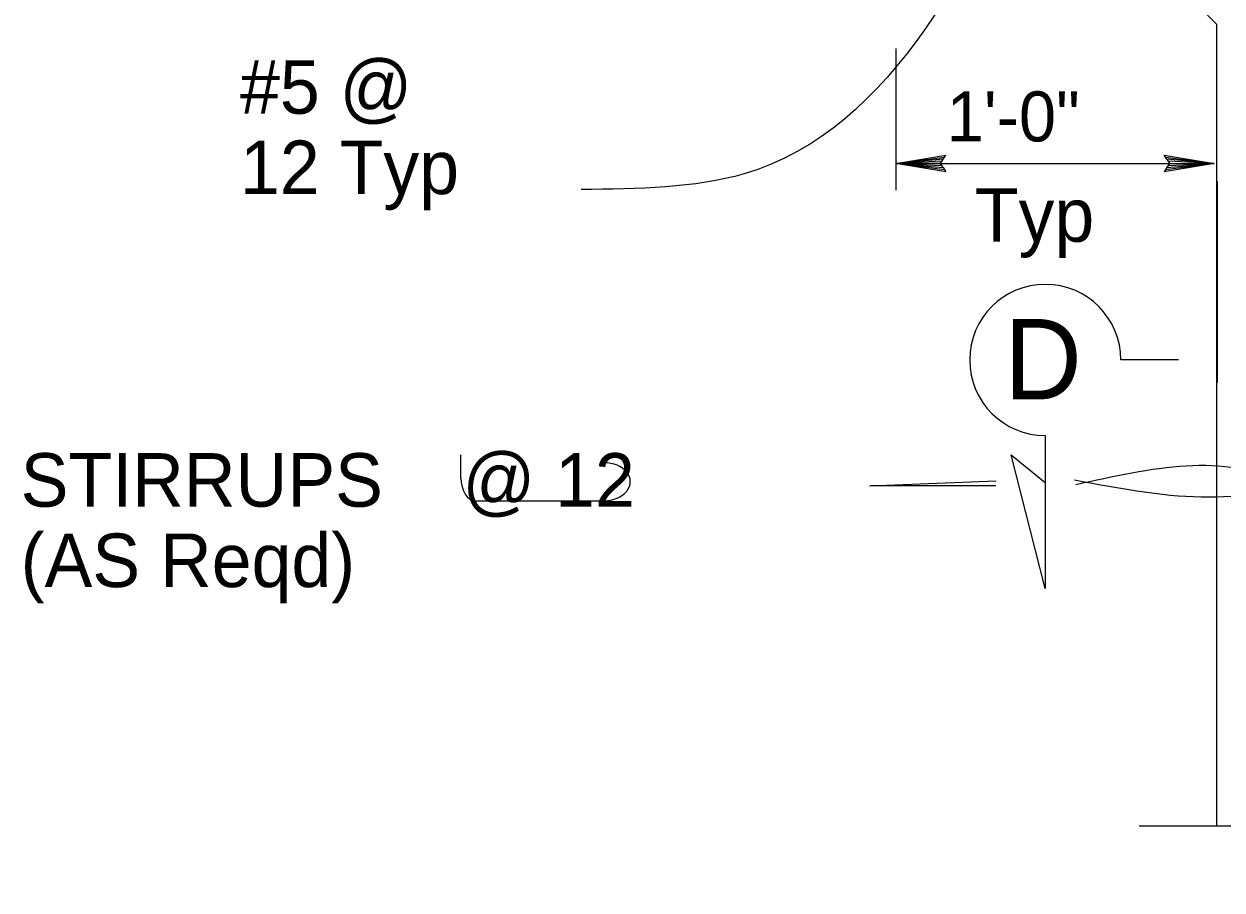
# Model space of a CAD drawing. Extents: x 0 to 2.83, y 0 to 1.83.
# Drawn here: x 0.8242 to 1.0873, y 0.7762 to 0.9664 of the extents above; entities that cross this region are included whole.
import ezdxf

# ---------------------------------------------------------------- set-up
doc = ezdxf.new("R2010")
doc.units = 0
for name, color, linetype in [('14 Ramp Anno', 7, 'Continuous'), ('212 Leaders and Dim Lines', 7, 'Continuous'), ('214 Text and Titles', 7, 'Continuous'), ('216 Rebar', 7, 'Continuous'), ('240 Concrete', 7, 'Continuous')]:
    doc.layers.add(name, color=color, linetype=linetype)

msp = doc.modelspace()

# ---------------------------------------------------------------- linework, layer by layer
at = {"layer": '14 Ramp Anno'}
msp.add_line((1.07775, 0.89258), (1.06513, 0.89258), dxfattribs=at)
msp.add_lwpolyline([(1.04852, 0.87598), (1.04852, 0.84236), (1.04104, 0.87171), (1.04852, 0.86565)], dxfattribs=at)
msp.add_lwpolyline([(1.04852, 0.84236), (1.04104, 0.87171), (1.04852, 0.86565)], close=True, dxfattribs=at)
msp.add_arc((1.04852, 0.89258), 0.0166, 0, 270, dxfattribs=at)
at = {"layer": '212 Leaders and Dim Lines'}
for p, q in [((1.01567, 0.96097), (1.01567, 0.92987)), ((1.01567, 0.93575), (1.02666, 0.93759)), ((1.01567, 0.93575), (1.02638, 0.93713)), ((1.0261, 0.93667), (1.02666, 0.93759)), ((1.07519, 0.93667), (1.07463, 0.93759)), ((1.07463, 0.93759), (1.08563, 0.93575)), ((1.07491, 0.93713), (1.08563, 0.93575)), ((1.0261, 0.93667), (1.01567, 0.93575)), ((1.02581, 0.93621), (1.01567, 0.93575)), ((1.01567, 0.93575), (1.08563, 0.93575)), ((1.02553, 0.93575), (1.01567, 0.93575)), ((1.02666, 0.93392), (1.01567, 0.93575)), ((1.01567, 0.93575), (1.0261, 0.93483)), ((1.02638, 0.93437), (1.01567, 0.93575)), ((1.01567, 0.93575), (1.02581, 0.93529)), ((1.02553, 0.93575), (1.0261, 0.93667)), ((1.0261, 0.93483), (1.02553, 0.93575)), ((1.0261, 0.93483), (1.02666, 0.93392)), ((1.08563, 0.93575), (1.07463, 0.93391)), ((1.07519, 0.93483), (1.07463, 0.93391)), ((1.08563, 0.93575), (1.07491, 0.93437)), ((1.08563, 0.93575), (1.07519, 0.93667)), ((1.07519, 0.93667), (1.07576, 0.93575)), ((1.07519, 0.93483), (1.08563, 0.93575)), ((1.07576, 0.93575), (1.07519, 0.93483)), ((1.08563, 0.93575), (1.07548, 0.93621)), ((1.07548, 0.93529), (1.08563, 0.93575)), ((1.07576, 0.93575), (1.08563, 0.93575)), ((1.08625, 0.93185), (1.08625, 0.88763)), ((1.0377, 0.86595), (1.00992, 0.86489)), ((1.03762, 0.86494), (1.01029, 0.86491))]:
    msp.add_line(p, q, dxfattribs=at)
for points in [[(1.05079, 1.01826), (0.98236, 0.93346), (0.9466, 0.93002)], [(1.127, 1.00757), (1.12601, 0.89923), (1.12028, 0.88206), (1.1072, 0.86815), (1.05493, 0.86616)], [(1.12076, 0.69955), (1.11967, 0.83394), (1.11395, 0.85112), (1.10086, 0.86502), (1.05522, 0.86515)]]:
    msp.add_spline(points, degree=3, dxfattribs=at)
at = {"layer": '216 Rebar'}
for p, q in [((0.92019, 0.86666), (0.92019, 0.87174)), ((0.92328, 0.86166), (0.95269, 0.86166))]:
    msp.add_line(p, q, dxfattribs=at)
for centre, major_axis, ratio, end_param in [((0.95159, 0.86584), (0.00579, 0), 0.72039, 7.853982), ((0.92328, 0.86666), (0, -0.005), 0.619358, 6.283185)]:
    msp.add_ellipse(centre, major_axis=major_axis, ratio=ratio, start_param=4.712389, end_param=end_param, dxfattribs=at)
at = {"layer": '240 Concrete'}
for p, q in [((1.08612, 0.96629), (1.04724, 1.00517)), ((1.08612, 0.96629), (1.08612, 0.79022)), ((1.2044, 0.79022), (1.06913, 0.79022))]:
    msp.add_line(p, q, dxfattribs=at)

# ---------------------------------------------------------------- texts
at = {"layer": '14 Ramp Anno'}
msp.add_text('D', height=0.01765, dxfattribs=at).set_placement((1.0395, 0.88393))
at = {"layer": '212 Leaders and Dim Lines'}
for s, height, p in [('#5 @', 0.011765, (0.87167, 0.94665)), ('1\'-0"', 0.010981, (1.02686, 0.94057)), ('12 Typ', 0.011765, (0.87167, 0.929)), ('Typ', 0.011765, (1.03304, 0.91854))]:
    msp.add_text(s, height=height, dxfattribs=at).set_placement(p)
at = {"layer": '214 Text and Titles'}
for s, height, p in [('STIRRUPS    @ 12', 0.0117648, (0.8235, 0.86035)), ('(AS Reqd)', 0.011765, (0.8235, 0.8427))]:
    msp.add_text(s, height=height, dxfattribs=at).set_placement(p)

doc.saveas('drawing.dxf')
